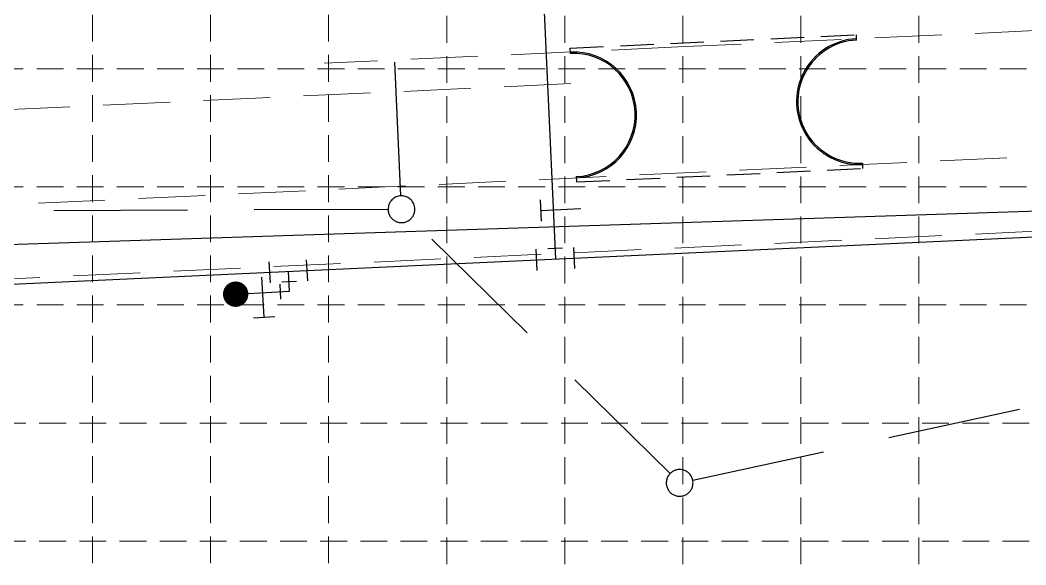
# Model space of a CAD drawing. Header units: feet. Extents: x 2467609 to 2470436, y 7119976 to 7121745.
# Drawn here: x 2468069 to 2468445, y 7120278.2 to 7120481.9 of the extents above; entities that cross this region are included whole.
import ezdxf

# ---------------------------------------------------------------- set-up
doc = ezdxf.new("R2010")
doc.units = ezdxf.units.FT
doc.header["$LTSCALE"] = 100
doc.header["$MEASUREMENT"] = 0
for name, pattern in [('06117 BASE$0$HIDDEN', [0.375, 0.25, -0.125]), ('06117 BASE$0$HIDDEN2', [0.1875, 0.125, -0.0625]), ('06117 TOPO$0$DASHED', [0.75, 0.5, -0.25]), ('HIDDEN', [0.375, 0.25, -0.125])]:
    doc.linetypes.add(name, pattern=pattern)
for name, color, linetype, lineweight in [('06117 BASE$0$CPCURB', 8, 'Continuous', 25), ('06117 BASE$0$CPCURB2', 8, 'Continuous', 25), ('06117 BASE$0$ROAD-FUTURE', 8, '06117 BASE$0$HIDDEN', 18)]:
    doc.layers.add(name, color=color, linetype=linetype, lineweight=lineweight)
for name, color, linetype in [('06117 BASE$0$CPSAWCUT', 7, '06117 BASE$0$HIDDEN2'), ('06117 TOPO$0$EXSS', 253, '06117 TOPO$0$DASHED'), ('06117 TOPO$0$EXSTM', 253, 'Continuous'), ('06117 TOPO$0$EXWATER', 253, 'Continuous'), ('GRID', 254, 'HIDDEN')]:
    doc.layers.add(name, color=color, linetype=linetype)

msp = doc.modelspace()

# ---------------------------------------------------------------- linework, layer by layer
at = {"layer": '06117 BASE$0$CPCURB'}
for centre, radius, start, end in [((2468382.79, 7120451.44), 23.54, 92.6904, 272.6904), ((2468382.79, 7120451.44), 23.54, 92.6904, 272.6904), ((2468275.85, 7120446.44), 23.57, 272.6904, 92.6904), ((2468275.85, 7120446.44), 23.57, 272.6904, 92.6904)]:
    msp.add_arc(centre, radius, start, end, dxfattribs=at)
at = {"layer": '06117 BASE$0$CPCURB2'}
for centre, radius, start, end in [((2468382.79, 7120451.44), 23.04, 92.6904, 272.6904), ((2468382.79, 7120451.44), 23.04, 92.6904, 272.6904), ((2468275.85, 7120446.44), 23.07, 272.6904, 92.6904), ((2468275.85, 7120446.44), 23.07, 272.6904, 92.6904)]:
    msp.add_arc(centre, radius, start, end, dxfattribs=at)
at = {"layer": '06117 BASE$0$CPSAWCUT'}
for p, q in [((2468274.67, 7120471.48), (2468381.62, 7120476.45)), ((2468274.67, 7120471.48), (2468381.62, 7120476.45)), ((2468381.71, 7120474.45), (2468381.62, 7120476.45)), ((2468381.71, 7120474.45), (2468381.62, 7120476.45)), ((2468274.77, 7120469.49), (2468274.67, 7120471.48)), ((2468274.77, 7120469.49), (2468274.67, 7120471.48)), ((2468277.03, 7120421.4), (2468383.97, 7120426.42)), ((2468277.03, 7120421.4), (2468383.97, 7120426.42)), ((2468383.88, 7120428.42), (2468383.97, 7120426.42)), ((2468383.88, 7120428.42), (2468383.97, 7120426.42)), ((2468276.93, 7120423.4), (2468277.03, 7120421.4)), ((2468276.93, 7120423.4), (2468277.03, 7120421.4))]:
    msp.add_line(p, q, dxfattribs=at)
at = {"layer": '06117 BASE$0$ROAD-FUTURE'}
for p, q in [((2468488.45, 7120479.83), (2468315.04, 7120471.86)), ((2468488.45, 7120479.83), (2468315.04, 7120471.86)), ((2468315.04, 7120471.86), (2468182.7, 7120465.78)), ((2468315.04, 7120471.86), (2468182.7, 7120465.78)), ((2468274.92, 7120458.15), (2467875.35, 7120439.79)), ((2468274.92, 7120458.15), (2467875.35, 7120439.79)), ((2468274.92, 7120458.15), (2467875.35, 7120439.79)), ((2468274.92, 7120458.15), (2467875.35, 7120439.79)), ((2467888.49, 7120404.64), (2468488.3, 7120432.83)), ((2467888.49, 7120404.64), (2468488.3, 7120432.83)), ((2468488.53, 7120404.83), (2467918.8, 7120378.33)), ((2468488.53, 7120404.83), (2467918.8, 7120378.33))]:
    msp.add_line(p, q, dxfattribs=at)
at = {"layer": '06117 TOPO$0$EXSS', "color": 30}
for p, q in [((2468211.36, 7120416.18), (2468207, 7120511.08)), ((2468206.59, 7120411.13), (2467936.19, 7120410.1, 603.91)), ((2468312, 7120312.39), (2468215.15, 7120407.68)), ((2468320.45, 7120309.95), (2468600.42, 7120370.58))]:
    msp.add_line(p, q, dxfattribs=at)
for points in [[(2468206.59, 7120411.14, 1), (2468216.59, 7120411.24, 1)], [(2468310.56, 7120308.83, 1), (2468320.56, 7120308.94, 1)]]:
    msp.add_lwpolyline(points, format="xyb", close=True, dxfattribs=at)
at = {"layer": '06117 TOPO$0$EXSTM'}
msp.add_line((2468488.47, 7120411.81), (2467908.66, 7120392.74), dxfattribs=at)
at = {"layer": '06117 TOPO$0$EXSTM', "color": 5}
msp.add_line((2468488.47, 7120411.81), (2467908.66, 7120392.74), dxfattribs=at)
at = {"layer": '06117 TOPO$0$EXWATER', "color": 4}
for p, q in [((2468263.6, 7120512.48), (2468269.17, 7120392.61)), ((2468263.47, 7120414.73), (2468263.84, 7120406.74)), ((2468263.65, 7120410.74), (2468278.64, 7120411.43)), ((2467946.55, 7120377.61), (2468488.59, 7120402.81)), ((2468262.36, 7120388.34), (2468261.99, 7120396.23)), ((2468271.73, 7120396.63), (2468266.24, 7120396.37)), ((2468276.34, 7120388.99), (2468275.98, 7120396.88)), ((2468176.55, 7120384.42), (2468176.1, 7120392.31)), ((2468162.58, 7120383.63), (2468162.13, 7120391.51)), ((2468169.76, 7120380.58), (2468169.34, 7120387.97)), ((2468160.28, 7120370.88), (2468159.43, 7120385.85)), ((2468172.31, 7120384.23), (2468166.82, 7120383.92)), ((2468151.99, 7120379.57), (2468169.76, 7120380.58)), ((2468166.11, 7120383.13), (2468166.42, 7120377.64)), ((2468156.29, 7120370.65), (2468164.28, 7120371.1))]:
    msp.add_line(p, q, dxfattribs=at)
at = {"layer": '06117 TOPO$0$EXWATER', "color": 4, "const_width": 4.75}
msp.add_lwpolyline([(2468149.75, 7120377.07, 1), (2468149.48, 7120381.81, 1)], format="xyb", close=True, dxfattribs=at)
at = {"layer": 'GRID', "color": 252, "linetype": 'HIDDEN', "lineweight": 0, "ltscale": 0.4}
for p, q in [((2468096.09, 7121698.89), (2468096.09, 7120154.77)), ((2468140.19, 7121698.89), (2468140.19, 7120154.77)), ((2468184.29, 7121698.89), (2468184.29, 7120154.77)), ((2468228.54, 7121698.47), (2468228.54, 7120154.77)), ((2468272.64, 7121698.47), (2468272.64, 7120154.77)), ((2468316.74, 7121698.47), (2468316.74, 7120154.77)), ((2468360.84, 7121698.47), (2468360.84, 7120154.77)), ((2468404.94, 7121698.47), (2468404.94, 7120154.77)), ((2467655.24, 7120463.67), (2470389.44, 7120463.67)), ((2467655.24, 7120419.57), (2470389.44, 7120419.57)), ((2467655.24, 7120375.47), (2470389.44, 7120375.47)), ((2467656.23, 7120331.17), (2470390.43, 7120331.17)), ((2467656.23, 7120287.07), (2470390.43, 7120287.07))]:
    msp.add_line(p, q, dxfattribs=at)

doc.saveas('drawing.dxf')
